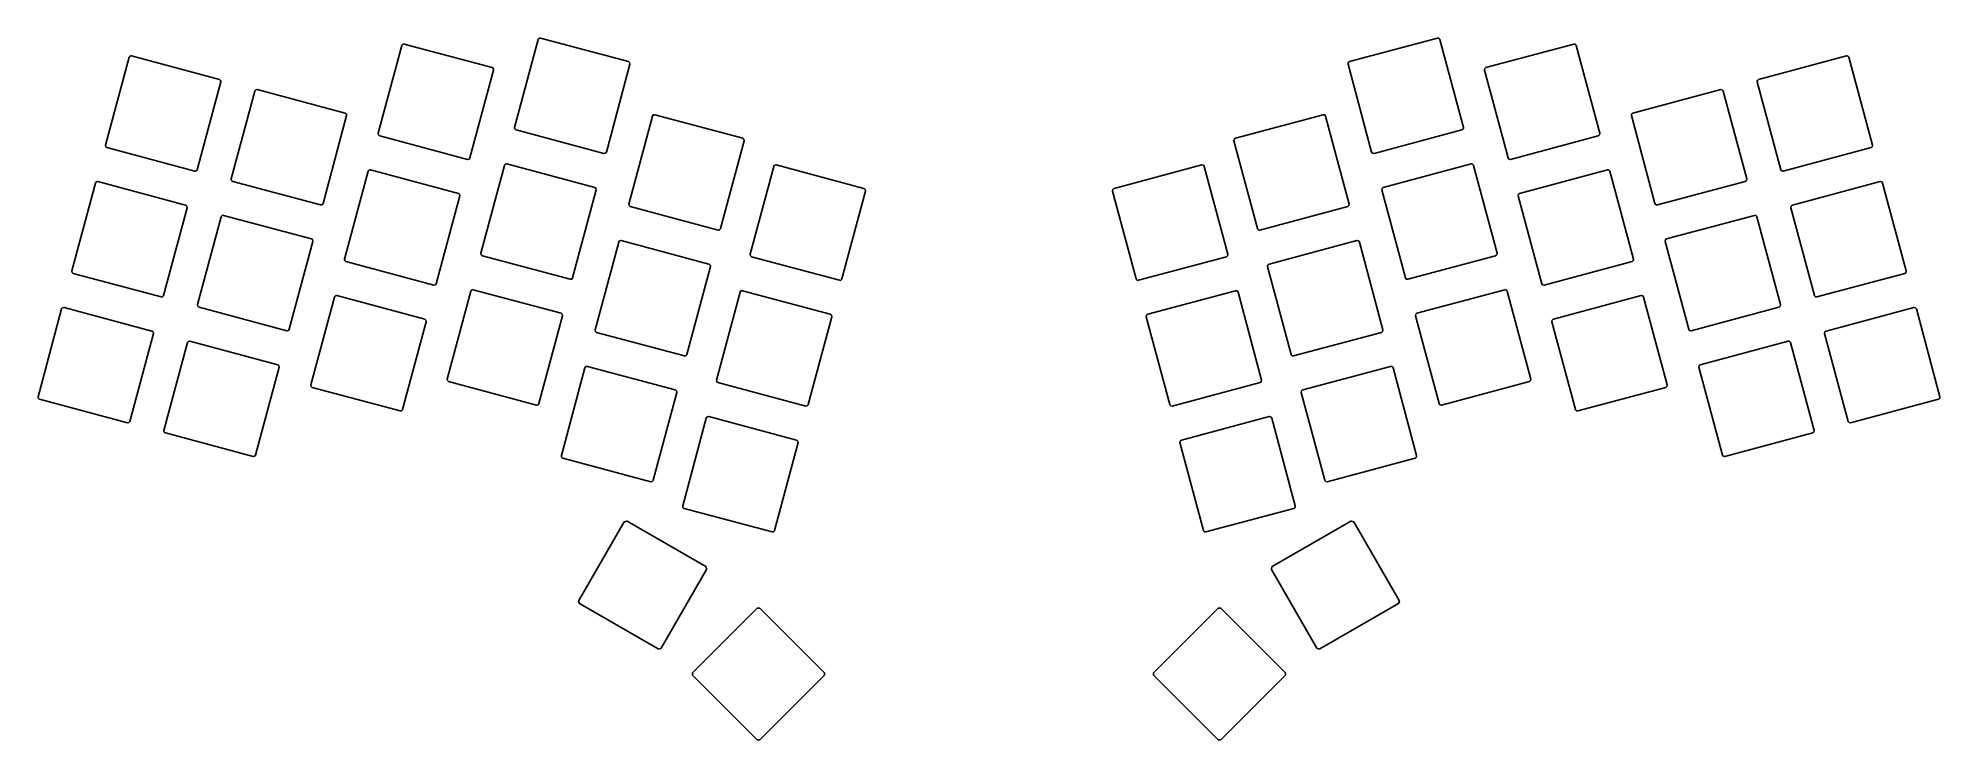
# Model space of a CAD drawing. Extents: x 42 to 321, y 69 to 171.
import ezdxf

# ---------------------------------------------------------------- set-up
doc = ezdxf.new("R2010")
doc.units = 0
doc.layers.get('0').update_dxf_attribs({"linetype": 'CONTINUOUS'})

msp = doc.modelspace()

# ---------------------------------------------------------------- linework, layer by layer
at = {"color": 0}
for p, q in [((92.2486, 157.539), (95.691, 170.386)), ((95.691, 170.386), (95.7019, 170.426)), ((95.7019, 170.426), (95.8314, 170.569)), ((95.8314, 170.569), (96.0191, 170.609)), ((96.0191, 170.609), (96.0589, 170.598)), ((96.0589, 170.598), (108.906, 167.156)), ((112.203, 158.404), (115.645, 171.25)), ((115.645, 171.25), (115.655, 171.292)), ((115.655, 171.292), (115.784, 171.433)), ((115.784, 171.433), (115.973, 171.473)), ((115.973, 171.473), (116.013, 171.462)), ((116.013, 171.462), (128.859, 168.02)), ((247.238, 171.462), (234.39, 168.02)), ((247.278, 171.473), (247.238, 171.462)), ((247.464, 171.433), (247.278, 171.473)), ((247.594, 171.292), (247.464, 171.433)), ((247.604, 171.25), (247.594, 171.292)), ((251.047, 158.404), (247.604, 171.25)), ((267.191, 170.598), (254.345, 167.156)), ((267.231, 170.609), (267.191, 170.598)), ((267.418, 170.569), (267.231, 170.609)), ((267.547, 170.426), (267.418, 170.569)), ((267.559, 170.386), (267.547, 170.426)), ((271.001, 157.539), (267.559, 170.386)), ((52.342, 155.808), (55.7844, 168.654)), ((55.7844, 168.654), (55.7939, 168.694)), ((55.7939, 168.694), (55.9234, 168.837)), ((55.9234, 168.837), (56.1111, 168.877)), ((56.1111, 168.877), (56.1523, 168.866)), ((56.1523, 168.866), (68.9984, 165.424)), ((108.906, 167.156), (108.946, 167.146)), ((108.946, 167.146), (109.088, 167.017)), ((109.088, 167.017), (109.128, 166.828)), ((129.071, 167.653), (125.629, 154.806)), ((128.859, 168.02), (128.899, 168.01)), ((128.899, 168.01), (129.041, 167.881)), ((129.041, 167.881), (129.081, 167.694)), ((129.081, 167.694), (129.071, 167.653)), ((234.207, 167.881), (234.167, 167.694)), ((234.167, 167.694), (234.178, 167.653)), ((234.178, 167.653), (237.621, 154.806)), ((234.351, 168.01), (234.207, 167.881)), ((234.39, 168.02), (234.351, 168.01)), ((254.161, 167.017), (254.121, 166.828)), ((254.304, 167.146), (254.161, 167.017)), ((254.345, 167.156), (254.304, 167.146)), ((307.099, 168.866), (294.251, 165.424)), ((307.139, 168.877), (307.099, 168.866)), ((307.324, 168.837), (307.139, 168.877)), ((307.454, 168.694), (307.324, 168.837)), ((307.465, 168.654), (307.454, 168.694)), ((310.908, 155.808), (307.465, 168.654)), ((69.2108, 165.056), (65.7684, 152.21)), ((68.9984, 165.424), (69.0383, 165.414)), ((69.0383, 165.414), (69.1804, 165.285)), ((69.1804, 165.285), (69.2203, 165.097)), ((69.2203, 165.097), (69.2108, 165.056)), ((109.119, 166.788), (105.676, 153.941)), ((109.128, 166.828), (109.119, 166.788)), ((254.121, 166.828), (254.132, 166.788)), ((254.132, 166.788), (257.575, 153.941)), ((294.068, 165.285), (294.028, 165.097)), ((294.028, 165.097), (294.039, 165.056)), ((294.039, 165.056), (297.481, 152.21)), ((294.211, 165.414), (294.068, 165.285)), ((294.251, 165.424), (294.211, 165.414)), ((70.7429, 150.879), (74.1853, 163.725)), ((74.1853, 163.725), (74.1948, 163.765)), ((74.1948, 163.765), (74.3246, 163.908)), ((74.3246, 163.908), (74.512, 163.948)), ((74.512, 163.948), (74.5518, 163.937)), ((74.5518, 163.937), (87.3993, 160.494)), ((288.697, 163.937), (275.851, 160.494)), ((288.738, 163.948), (288.697, 163.937)), ((288.925, 163.908), (288.738, 163.948)), ((289.054, 163.765), (288.925, 163.908)), ((289.065, 163.725), (289.054, 163.765)), ((292.508, 150.879), (289.065, 163.725)), ((87.6117, 160.128), (84.1692, 147.28)), ((87.3993, 160.494), (87.4391, 160.485)), ((87.4391, 160.485), (87.5813, 160.355)), ((87.5813, 160.355), (87.6212, 160.168)), ((87.6212, 160.168), (87.6117, 160.128)), ((128.921, 147.195), (132.363, 160.041)), ((132.363, 160.041), (132.374, 160.082)), ((132.374, 160.082), (132.504, 160.225)), ((132.504, 160.225), (132.691, 160.264)), ((132.691, 160.264), (132.731, 160.254)), ((132.731, 160.254), (145.579, 156.811)), ((230.518, 160.254), (217.672, 156.811)), ((230.558, 160.264), (230.518, 160.254)), ((230.746, 160.225), (230.558, 160.264)), ((230.875, 160.082), (230.746, 160.225)), ((230.886, 160.041), (230.875, 160.082)), ((234.328, 147.195), (230.886, 160.041)), ((275.668, 160.355), (275.628, 160.168)), ((275.628, 160.168), (275.639, 160.128)), ((275.639, 160.128), (279.082, 147.28)), ((275.81, 160.485), (275.668, 160.355)), ((275.851, 160.494), (275.81, 160.485)), ((92.2376, 157.499), (92.2486, 157.539)), ((92.2775, 157.313), (92.2376, 157.499)), ((92.4207, 157.183), (92.2775, 157.313)), ((92.4609, 157.172), (92.4207, 157.183)), ((105.308, 153.73), (92.4609, 157.172)), ((112.191, 158.364), (112.203, 158.404)), ((112.232, 158.177), (112.191, 158.364)), ((112.375, 158.047), (112.232, 158.177)), ((112.415, 158.036), (112.375, 158.047)), ((125.262, 154.594), (112.415, 158.036)), ((145.791, 156.445), (142.349, 143.597)), ((145.579, 156.811), (145.619, 156.802)), ((145.619, 156.802), (145.761, 156.672)), ((145.761, 156.672), (145.801, 156.484)), ((145.801, 156.484), (145.791, 156.445)), ((217.489, 156.672), (217.449, 156.484)), ((217.449, 156.484), (217.46, 156.445)), ((217.46, 156.445), (220.902, 143.597)), ((217.632, 156.802), (217.489, 156.672)), ((217.672, 156.811), (217.632, 156.802)), ((237.988, 154.594), (250.835, 158.036)), ((250.835, 158.036), (250.875, 158.047)), ((250.875, 158.047), (251.017, 158.177)), ((251.017, 158.177), (251.056, 158.364)), ((251.056, 158.364), (251.047, 158.404)), ((257.943, 153.73), (270.789, 157.172)), ((270.789, 157.172), (270.829, 157.183)), ((270.829, 157.183), (270.97, 157.313)), ((270.97, 157.313), (271.011, 157.499)), ((271.011, 157.499), (271.001, 157.539)), ((52.3311, 155.768), (52.342, 155.808)), ((52.3709, 155.581), (52.3311, 155.768)), ((52.5141, 155.451), (52.3709, 155.581)), ((52.5544, 155.44), (52.5141, 155.451)), ((65.4004, 151.997), (52.5544, 155.44)), ((105.348, 153.719), (105.308, 153.73)), ((105.536, 153.759), (105.348, 153.719)), ((105.665, 153.901), (105.536, 153.759)), ((105.676, 153.941), (105.665, 153.901)), ((125.302, 154.584), (125.262, 154.594)), ((125.488, 154.624), (125.302, 154.584)), ((125.618, 154.766), (125.488, 154.624)), ((125.629, 154.806), (125.618, 154.766)), ((237.621, 154.806), (237.63, 154.766)), ((237.63, 154.766), (237.76, 154.624)), ((237.76, 154.624), (237.949, 154.584)), ((237.949, 154.584), (237.988, 154.594)), ((257.575, 153.941), (257.584, 153.901)), ((257.584, 153.901), (257.714, 153.759)), ((257.714, 153.759), (257.901, 153.719)), ((257.901, 153.719), (257.943, 153.73)), ((297.849, 151.997), (310.695, 155.44)), ((310.695, 155.44), (310.735, 155.451)), ((310.735, 155.451), (310.877, 155.581)), ((310.877, 155.581), (310.919, 155.768)), ((310.919, 155.768), (310.908, 155.808)), ((50.8536, 150.254), (50.8635, 150.294)), ((50.8635, 150.294), (50.993, 150.438)), ((50.993, 150.438), (51.1803, 150.478)), ((51.1803, 150.478), (51.2202, 150.467)), ((51.2202, 150.467), (64.0676, 147.024)), ((65.4403, 151.988), (65.4004, 151.997)), ((65.6276, 152.028), (65.4403, 151.988)), ((65.7571, 152.17), (65.6276, 152.028)), ((65.7684, 152.21), (65.7571, 152.17)), ((70.7319, 150.839), (70.7429, 150.879)), ((70.7718, 150.651), (70.7319, 150.839)), ((70.914, 150.522), (70.7718, 150.651)), ((70.9553, 150.511), (70.914, 150.522)), ((83.8013, 147.068), (70.9553, 150.511)), ((87.3196, 139.138), (90.7602, 151.985)), ((90.7602, 151.985), (90.7715, 152.025)), ((90.7715, 152.025), (90.901, 152.169)), ((90.901, 152.169), (91.0883, 152.208)), ((91.0883, 152.208), (91.1281, 152.198)), ((91.1281, 152.198), (103.976, 148.755)), ((107.272, 140.003), (110.714, 152.849)), ((110.714, 152.849), (110.724, 152.891)), ((110.724, 152.891), (110.853, 153.033)), ((110.853, 153.033), (111.042, 153.072)), ((111.042, 153.072), (111.082, 153.061)), ((111.082, 153.061), (123.93, 149.619)), ((146.675, 139.85), (150.118, 152.696)), ((150.118, 152.696), (150.128, 152.736)), ((150.128, 152.736), (150.257, 152.879)), ((150.257, 152.879), (150.445, 152.92)), ((150.445, 152.92), (150.484, 152.908)), ((150.484, 152.908), (163.332, 149.466)), ((212.765, 152.908), (199.917, 149.466)), ((212.805, 152.92), (212.765, 152.908)), ((212.992, 152.879), (212.805, 152.92)), ((213.122, 152.736), (212.992, 152.879)), ((213.133, 152.696), (213.122, 152.736)), ((216.575, 139.85), (213.133, 152.696)), ((252.167, 153.061), (239.321, 149.619)), ((252.207, 153.072), (252.167, 153.061)), ((252.395, 153.033), (252.207, 153.072)), ((252.524, 152.891), (252.395, 153.033)), ((252.535, 152.849), (252.524, 152.891)), ((255.977, 140.003), (252.535, 152.849)), ((272.121, 152.198), (259.275, 148.755)), ((272.161, 152.208), (272.121, 152.198)), ((272.349, 152.169), (272.161, 152.208)), ((272.478, 152.025), (272.349, 152.169)), ((272.489, 151.985), (272.478, 152.025)), ((275.932, 139.138), (272.489, 151.985)), ((279.448, 147.068), (292.296, 150.511)), ((292.296, 150.511), (292.336, 150.522)), ((292.336, 150.522), (292.477, 150.651)), ((292.477, 150.651), (292.518, 150.839)), ((292.518, 150.839), (292.508, 150.879)), ((297.481, 152.21), (297.491, 152.17)), ((297.491, 152.17), (297.62, 152.028)), ((297.62, 152.028), (297.809, 151.988)), ((297.809, 151.988), (297.849, 151.997)), ((312.029, 150.467), (299.182, 147.024)), ((312.069, 150.478), (312.029, 150.467)), ((312.257, 150.438), (312.069, 150.478)), ((312.386, 150.294), (312.257, 150.438)), ((312.397, 150.254), (312.386, 150.294)), ((47.4116, 137.408), (50.8536, 150.254)), ((104.188, 148.387), (100.746, 135.541)), ((103.976, 148.755), (104.016, 148.746)), ((104.016, 148.746), (104.158, 148.616)), ((104.158, 148.616), (104.198, 148.427)), ((104.198, 148.427), (104.188, 148.387)), ((124.141, 149.253), (120.698, 136.405)), ((123.93, 149.619), (123.97, 149.61)), ((123.97, 149.61), (124.112, 149.48)), ((124.112, 149.48), (124.152, 149.292)), ((124.152, 149.292), (124.141, 149.253)), ((163.544, 149.098), (160.102, 136.252)), ((163.332, 149.466), (163.372, 149.456)), ((163.372, 149.456), (163.514, 149.327)), ((163.514, 149.327), (163.554, 149.14)), ((163.554, 149.14), (163.544, 149.098)), ((199.734, 149.327), (199.694, 149.14)), ((199.694, 149.14), (199.705, 149.098)), ((199.705, 149.098), (203.148, 136.252)), ((199.878, 149.456), (199.734, 149.327)), ((199.917, 149.466), (199.878, 149.456)), ((239.138, 149.48), (239.098, 149.292)), ((239.098, 149.292), (239.109, 149.253)), ((239.109, 149.253), (242.551, 136.405)), ((239.281, 149.61), (239.138, 149.48)), ((239.321, 149.619), (239.281, 149.61)), ((259.092, 148.616), (259.052, 148.427)), ((259.052, 148.427), (259.063, 148.387)), ((259.063, 148.387), (262.505, 135.541)), ((259.235, 148.746), (259.092, 148.616)), ((259.275, 148.755), (259.235, 148.746)), ((315.839, 137.408), (312.397, 150.254)), ((64.28, 146.658), (60.8376, 133.81)), ((64.0676, 147.024), (64.1078, 147.014)), ((64.1078, 147.014), (64.2497, 146.885)), ((64.2497, 146.885), (64.2895, 146.698)), ((64.2895, 146.698), (64.28, 146.658)), ((65.8125, 132.478), (69.2549, 145.324)), ((69.2549, 145.324), (69.2644, 145.364)), ((69.2644, 145.364), (69.3939, 145.507)), ((69.3939, 145.507), (69.5812, 145.547)), ((69.5812, 145.547), (69.6214, 145.536)), ((69.6214, 145.536), (82.4689, 142.094)), ((83.8412, 147.059), (83.8013, 147.068)), ((84.0285, 147.099), (83.8412, 147.059)), ((84.1583, 147.241), (84.0285, 147.099)), ((84.1692, 147.28), (84.1583, 147.241)), ((128.91, 147.155), (128.921, 147.195)), ((128.95, 146.968), (128.91, 147.155)), ((129.093, 146.838), (128.95, 146.968)), ((129.133, 146.827), (129.093, 146.838)), ((141.981, 143.385), (129.133, 146.827)), ((221.269, 143.385), (234.116, 146.827)), ((234.116, 146.827), (234.156, 146.838)), ((234.156, 146.838), (234.298, 146.968)), ((234.298, 146.968), (234.338, 147.155)), ((234.338, 147.155), (234.328, 147.195)), ((279.082, 147.28), (279.091, 147.241)), ((279.091, 147.241), (279.221, 147.099)), ((279.221, 147.099), (279.408, 147.059)), ((279.408, 147.059), (279.448, 147.068)), ((293.628, 145.536), (280.782, 142.094)), ((293.668, 145.547), (293.628, 145.536)), ((293.856, 145.507), (293.668, 145.547)), ((293.985, 145.364), (293.856, 145.507)), ((293.996, 145.324), (293.985, 145.364)), ((297.439, 132.478), (293.996, 145.324)), ((299, 146.885), (298.96, 146.698)), ((298.96, 146.698), (298.971, 146.658)), ((298.971, 146.658), (302.413, 133.81)), ((299.142, 147.014), (299, 146.885)), ((299.182, 147.024), (299.142, 147.014)), ((82.4689, 142.094), (82.5087, 142.084)), ((82.5087, 142.084), (82.6505, 141.955)), ((82.6505, 141.955), (82.6904, 141.767)), ((142.021, 143.375), (141.981, 143.385)), ((142.208, 143.415), (142.021, 143.375)), ((142.338, 143.557), (142.208, 143.415)), ((142.349, 143.597), (142.338, 143.557)), ((220.902, 143.597), (220.912, 143.557)), ((220.912, 143.557), (221.041, 143.415)), ((221.041, 143.415), (221.229, 143.375)), ((221.229, 143.375), (221.269, 143.385)), ((280.599, 141.955), (280.559, 141.767)), ((280.741, 142.084), (280.599, 141.955)), ((280.782, 142.094), (280.741, 142.084)), ((82.6809, 141.727), (79.2385, 128.88)), ((82.6904, 141.767), (82.6809, 141.727)), ((107.261, 139.963), (107.272, 140.003)), ((107.301, 139.776), (107.261, 139.963)), ((107.444, 139.646), (107.301, 139.776)), ((107.484, 139.635), (107.444, 139.646)), ((120.332, 136.193), (107.484, 139.635)), ((123.992, 128.794), (127.433, 141.64)), ((127.433, 141.64), (127.444, 141.682)), ((127.444, 141.682), (127.573, 141.824)), ((127.573, 141.824), (127.761, 141.864)), ((127.761, 141.864), (127.801, 141.853)), ((127.801, 141.853), (140.648, 138.41)), ((146.665, 139.81), (146.675, 139.85)), ((146.704, 139.623), (146.665, 139.81)), ((146.848, 139.493), (146.704, 139.623)), ((146.888, 139.482), (146.848, 139.493)), ((159.734, 136.04), (146.888, 139.482)), ((203.516, 136.04), (216.363, 139.482)), ((216.363, 139.482), (216.403, 139.493)), ((216.403, 139.493), (216.545, 139.623)), ((216.545, 139.623), (216.585, 139.81)), ((216.585, 139.81), (216.575, 139.85)), ((235.449, 141.853), (222.603, 138.41)), ((235.489, 141.864), (235.449, 141.853)), ((235.676, 141.824), (235.489, 141.864)), ((235.806, 141.682), (235.676, 141.824)), ((235.817, 141.64), (235.806, 141.682)), ((239.259, 128.794), (235.817, 141.64)), ((242.919, 136.193), (255.765, 139.635)), ((255.765, 139.635), (255.805, 139.646)), ((255.805, 139.646), (255.947, 139.776)), ((255.947, 139.776), (255.987, 139.963)), ((255.987, 139.963), (255.977, 140.003)), ((280.559, 141.767), (280.57, 141.727)), ((280.57, 141.727), (284.012, 128.88)), ((47.4003, 137.368), (47.4116, 137.408)), ((47.4405, 137.181), (47.4003, 137.368)), ((47.5837, 137.051), (47.4405, 137.181)), ((47.6236, 137.04), (47.5837, 137.051)), ((60.4696, 133.598), (47.6236, 137.04)), ((87.3083, 139.098), (87.3196, 139.138)), ((87.3485, 138.912), (87.3083, 139.098)), ((87.4903, 138.782), (87.3485, 138.912)), ((87.5302, 138.771), (87.4903, 138.782)), ((100.378, 135.329), (87.5302, 138.771)), ((120.698, 136.405), (120.687, 136.365)), ((140.86, 138.044), (137.418, 125.196)), ((140.648, 138.41), (140.688, 138.4)), ((140.688, 138.4), (140.83, 138.271)), ((140.83, 138.271), (140.87, 138.084)), ((140.87, 138.084), (140.86, 138.044)), ((222.419, 138.271), (222.379, 138.084)), ((222.379, 138.084), (222.39, 138.044)), ((222.39, 138.044), (225.833, 125.196)), ((222.563, 138.4), (222.419, 138.271)), ((222.603, 138.41), (222.563, 138.4)), ((242.551, 136.405), (242.561, 136.365)), ((262.872, 135.329), (275.719, 138.771)), ((275.719, 138.771), (275.759, 138.782)), ((275.759, 138.782), (275.901, 138.912)), ((275.901, 138.912), (275.941, 139.098)), ((275.941, 139.098), (275.932, 139.138)), ((302.78, 133.598), (315.627, 137.04)), ((315.627, 137.04), (315.667, 137.051)), ((315.667, 137.051), (315.809, 137.181)), ((315.809, 137.181), (315.849, 137.368)), ((315.849, 137.368), (315.839, 137.408)), ((60.5095, 133.588), (60.4696, 133.598)), ((60.6972, 133.628), (60.5095, 133.588)), ((60.8266, 133.77), (60.6972, 133.628)), ((60.8376, 133.81), (60.8266, 133.77)), ((85.8312, 133.584), (85.8407, 133.624)), ((85.8407, 133.624), (85.9702, 133.768)), ((85.9702, 133.768), (86.1579, 133.808)), ((86.1579, 133.808), (86.1977, 133.797)), ((86.1977, 133.797), (99.0452, 130.354)), ((100.417, 135.318), (100.378, 135.329)), ((100.605, 135.359), (100.417, 135.318)), ((100.735, 135.501), (100.605, 135.359)), ((100.746, 135.541), (100.735, 135.501)), ((102.342, 121.602), (105.784, 134.45)), ((105.784, 134.45), (105.795, 134.489)), ((105.795, 134.489), (105.924, 134.632)), ((105.924, 134.632), (106.112, 134.672)), ((106.112, 134.672), (106.152, 134.661)), ((106.152, 134.661), (118.999, 131.218)), ((120.372, 136.183), (120.332, 136.193)), ((120.558, 136.223), (120.372, 136.183)), ((120.687, 136.365), (120.558, 136.223)), ((141.745, 121.449), (145.187, 134.295)), ((145.187, 134.295), (145.197, 134.335)), ((145.197, 134.335), (145.326, 134.479)), ((145.326, 134.479), (145.514, 134.519)), ((145.514, 134.519), (145.555, 134.507)), ((145.555, 134.507), (158.401, 131.065)), ((159.774, 136.03), (159.734, 136.04)), ((159.961, 136.07), (159.774, 136.03)), ((160.091, 136.212), (159.961, 136.07)), ((160.102, 136.252), (160.091, 136.212)), ((203.148, 136.252), (203.159, 136.212)), ((203.159, 136.212), (203.288, 136.07)), ((203.288, 136.07), (203.476, 136.03)), ((203.476, 136.03), (203.516, 136.04)), ((217.696, 134.507), (204.848, 131.065)), ((217.736, 134.519), (217.696, 134.507)), ((217.923, 134.479), (217.736, 134.519)), ((218.053, 134.335), (217.923, 134.479)), ((218.064, 134.295), (218.053, 134.335)), ((221.505, 121.449), (218.064, 134.295)), ((242.561, 136.365), (242.69, 136.223)), ((242.69, 136.223), (242.878, 136.183)), ((242.878, 136.183), (242.919, 136.193)), ((257.098, 134.661), (244.252, 131.218)), ((257.138, 134.672), (257.098, 134.661)), ((257.325, 134.632), (257.138, 134.672)), ((257.455, 134.489), (257.325, 134.632)), ((257.466, 134.45), (257.455, 134.489)), ((260.908, 121.602), (257.466, 134.45)), ((262.505, 135.541), (262.515, 135.501)), ((262.515, 135.501), (262.644, 135.359)), ((262.644, 135.359), (262.832, 135.318)), ((262.832, 135.318), (262.872, 135.329)), ((277.052, 133.797), (264.206, 130.354)), ((277.092, 133.808), (277.052, 133.797)), ((277.279, 133.768), (277.092, 133.808)), ((277.409, 133.624), (277.279, 133.768)), ((277.42, 133.584), (277.409, 133.624)), ((302.413, 133.81), (302.423, 133.77)), ((302.423, 133.77), (302.552, 133.628)), ((302.552, 133.628), (302.74, 133.588)), ((302.74, 133.588), (302.78, 133.598)), ((42.4766, 119.005), (45.919, 131.852)), ((45.919, 131.852), (45.9285, 131.892)), ((45.9285, 131.892), (46.0583, 132.035)), ((46.0583, 132.035), (46.247, 132.075)), ((46.247, 132.075), (46.2869, 132.064)), ((46.2869, 132.064), (59.133, 128.622)), ((65.8012, 132.438), (65.8125, 132.478)), ((65.8414, 132.25), (65.8012, 132.438)), ((65.9846, 132.121), (65.8414, 132.25)), ((66.0245, 132.11), (65.9846, 132.121)), ((78.8705, 128.668), (66.0245, 132.11)), ((82.3888, 120.737), (85.8312, 133.584)), ((119.211, 130.852), (115.769, 118.004)), ((118.999, 131.218), (119.039, 131.209)), ((119.039, 131.209), (119.181, 131.079)), ((119.181, 131.079), (119.221, 130.891)), ((119.221, 130.891), (119.211, 130.852)), ((158.401, 131.065), (158.441, 131.056)), ((158.441, 131.056), (158.583, 130.926)), ((158.583, 130.926), (158.623, 130.739)), ((204.665, 130.926), (204.625, 130.739)), ((204.808, 131.056), (204.665, 130.926)), ((204.848, 131.065), (204.808, 131.056)), ((244.069, 131.079), (244.028, 130.891)), ((244.028, 130.891), (244.04, 130.852)), ((244.04, 130.852), (247.482, 118.004)), ((244.212, 131.209), (244.069, 131.079)), ((244.252, 131.218), (244.212, 131.209)), ((280.862, 120.737), (277.42, 133.584)), ((284.379, 128.668), (297.226, 132.11)), ((297.226, 132.11), (297.266, 132.121)), ((297.266, 132.121), (297.408, 132.25)), ((297.408, 132.25), (297.448, 132.438)), ((297.448, 132.438), (297.439, 132.478)), ((316.964, 132.064), (304.117, 128.622)), ((317.004, 132.075), (316.964, 132.064)), ((317.19, 132.035), (317.004, 132.075)), ((317.319, 131.892), (317.19, 132.035)), ((317.331, 131.852), (317.319, 131.892)), ((320.773, 119.005), (317.331, 131.852)), ((59.3453, 128.254), (55.9029, 115.408)), ((59.133, 128.622), (59.1728, 128.612)), ((59.1728, 128.612), (59.315, 128.483)), ((59.315, 128.483), (59.3563, 128.294)), ((59.3563, 128.294), (59.3453, 128.254)), ((78.9107, 128.658), (78.8705, 128.668)), ((79.0981, 128.698), (78.9107, 128.658)), ((79.2275, 128.84), (79.0981, 128.698)), ((79.2385, 128.88), (79.2275, 128.84)), ((99.2572, 129.986), (95.8151, 117.14)), ((99.0452, 130.354), (99.085, 130.344)), ((99.085, 130.344), (99.2269, 130.215)), ((99.2269, 130.215), (99.2671, 130.026)), ((99.2671, 130.026), (99.2572, 129.986)), ((123.981, 128.754), (123.992, 128.794)), ((124.021, 128.567), (123.981, 128.754)), ((124.163, 128.437), (124.021, 128.567)), ((124.202, 128.426), (124.163, 128.437)), ((137.05, 124.984), (124.202, 128.426)), ((158.613, 130.699), (155.171, 117.851)), ((158.623, 130.739), (158.613, 130.699)), ((204.625, 130.739), (204.636, 130.699)), ((204.636, 130.699), (208.078, 117.851)), ((226.199, 124.984), (239.047, 128.426)), ((239.047, 128.426), (239.087, 128.437)), ((239.087, 128.437), (239.229, 128.567)), ((239.229, 128.567), (239.269, 128.754)), ((239.269, 128.754), (239.259, 128.794)), ((264.022, 130.215), (263.983, 130.026)), ((263.983, 130.026), (263.993, 129.986)), ((263.993, 129.986), (267.436, 117.14)), ((264.166, 130.344), (264.022, 130.215)), ((264.206, 130.354), (264.166, 130.344)), ((284.012, 128.88), (284.022, 128.84)), ((284.022, 128.84), (284.152, 128.698)), ((284.152, 128.698), (284.339, 128.658)), ((284.339, 128.658), (284.379, 128.668)), ((303.933, 128.483), (303.893, 128.294)), ((303.893, 128.294), (303.904, 128.254)), ((303.904, 128.254), (307.347, 115.408)), ((304.076, 128.612), (303.933, 128.483)), ((304.117, 128.622), (304.076, 128.612)), ((60.8817, 114.077), (64.3241, 126.923)), ((64.3241, 126.923), (64.3336, 126.964)), ((64.3336, 126.964), (64.4631, 127.106)), ((64.4631, 127.106), (64.6508, 127.146)), ((64.6508, 127.146), (64.6906, 127.135)), ((64.6906, 127.135), (77.5381, 123.693)), ((298.559, 127.135), (285.712, 123.693)), ((298.599, 127.146), (298.559, 127.135)), ((298.786, 127.106), (298.599, 127.146)), ((298.916, 126.964), (298.786, 127.106)), ((298.927, 126.923), (298.916, 126.964)), ((302.369, 114.077), (298.927, 126.923)), ((77.7505, 123.326), (74.3081, 110.479)), ((77.5381, 123.693), (77.578, 123.683)), ((77.578, 123.683), (77.7201, 123.553)), ((77.7201, 123.553), (77.76, 123.366)), ((77.76, 123.366), (77.7505, 123.326)), ((119.061, 110.393), (122.503, 123.239)), ((122.503, 123.239), (122.513, 123.281)), ((122.513, 123.281), (122.642, 123.422)), ((122.642, 123.422), (122.83, 123.463)), ((122.83, 123.463), (122.87, 123.451)), ((122.87, 123.451), (135.717, 120.009)), ((137.09, 124.974), (137.05, 124.984)), ((137.277, 125.014), (137.09, 124.974)), ((137.407, 125.156), (137.277, 125.014)), ((137.418, 125.196), (137.407, 125.156)), ((225.833, 125.196), (225.843, 125.156)), ((225.843, 125.156), (225.972, 125.014)), ((225.972, 125.014), (226.159, 124.974)), ((226.159, 124.974), (226.199, 124.984)), ((240.38, 123.451), (227.534, 120.009)), ((240.419, 123.463), (240.38, 123.451)), ((240.607, 123.422), (240.419, 123.463)), ((240.736, 123.281), (240.607, 123.422)), ((240.748, 123.239), (240.736, 123.281)), ((244.19, 110.393), (240.748, 123.239)), ((285.53, 123.553), (285.49, 123.366)), ((285.49, 123.366), (285.501, 123.326)), ((285.501, 123.326), (288.942, 110.479)), ((285.671, 123.683), (285.53, 123.553)), ((285.712, 123.693), (285.671, 123.683)), ((82.3778, 120.697), (82.3888, 120.737)), ((82.4177, 120.511), (82.3778, 120.697)), ((82.5595, 120.381), (82.4177, 120.511)), ((82.6012, 120.37), (82.5595, 120.381)), ((95.4472, 116.928), (82.6012, 120.37)), ((102.33, 121.562), (102.342, 121.602)), ((102.37, 121.375), (102.33, 121.562)), ((102.514, 121.245), (102.37, 121.375)), ((102.554, 121.234), (102.514, 121.245)), ((115.401, 117.792), (102.554, 121.234)), ((135.717, 120.009), (135.757, 119.999)), ((135.757, 119.999), (135.9, 119.87)), ((135.9, 119.87), (135.939, 119.683)), ((135.939, 119.683), (135.93, 119.643)), ((141.734, 121.409), (141.745, 121.449)), ((141.774, 121.222), (141.734, 121.409)), ((141.917, 121.092), (141.774, 121.222)), ((141.957, 121.081), (141.917, 121.092)), ((154.803, 117.639), (141.957, 121.081)), ((208.446, 117.639), (221.294, 121.081)), ((221.294, 121.081), (221.333, 121.092)), ((221.333, 121.092), (221.476, 121.222)), ((221.476, 121.222), (221.516, 121.409)), ((221.516, 121.409), (221.505, 121.449)), ((227.35, 119.87), (227.31, 119.683)), ((227.31, 119.683), (227.321, 119.643)), ((227.493, 119.999), (227.35, 119.87)), ((227.534, 120.009), (227.493, 119.999)), ((247.849, 117.792), (260.696, 121.234)), ((260.696, 121.234), (260.736, 121.245)), ((260.736, 121.245), (260.878, 121.375)), ((260.878, 121.375), (260.918, 121.562)), ((260.918, 121.562), (260.908, 121.602)), ((267.802, 116.928), (280.65, 120.37)), ((280.65, 120.37), (280.69, 120.381)), ((280.69, 120.381), (280.832, 120.511)), ((280.832, 120.511), (280.872, 120.697)), ((280.872, 120.697), (280.862, 120.737)), ((42.4656, 118.965), (42.4766, 119.005)), ((42.5055, 118.779), (42.4656, 118.965)), ((42.6491, 118.649), (42.5055, 118.779)), ((42.6889, 118.638), (42.6491, 118.649)), ((55.5364, 115.196), (42.6889, 118.638)), ((95.4871, 116.918), (95.4472, 116.928)), ((95.6744, 116.958), (95.4871, 116.918)), ((95.8039, 117.1), (95.6744, 116.958)), ((95.8151, 117.14), (95.8039, 117.1)), ((115.441, 117.782), (115.401, 117.792)), ((115.629, 117.822), (115.441, 117.782)), ((115.758, 117.964), (115.629, 117.822)), ((115.769, 118.004), (115.758, 117.964)), ((135.93, 119.643), (132.487, 106.795)), ((154.843, 117.63), (154.803, 117.639)), ((155.031, 117.669), (154.843, 117.63)), ((155.16, 117.811), (155.031, 117.669)), ((155.171, 117.851), (155.16, 117.811)), ((208.078, 117.851), (208.088, 117.811)), ((208.088, 117.811), (208.218, 117.669)), ((208.218, 117.669), (208.406, 117.63)), ((208.406, 117.63), (208.446, 117.639)), ((227.321, 119.643), (230.764, 106.795)), ((247.482, 118.004), (247.492, 117.964)), ((247.492, 117.964), (247.621, 117.822)), ((247.621, 117.822), (247.808, 117.782)), ((247.808, 117.782), (247.849, 117.792)), ((267.436, 117.14), (267.445, 117.1)), ((267.445, 117.1), (267.575, 116.958)), ((267.575, 116.958), (267.763, 116.918)), ((267.763, 116.918), (267.802, 116.928)), ((307.715, 115.196), (320.561, 118.638)), ((320.561, 118.638), (320.601, 118.649)), ((320.601, 118.649), (320.742, 118.779)), ((320.742, 118.779), (320.783, 118.965)), ((320.783, 118.965), (320.773, 119.005)), ((55.5763, 115.186), (55.5364, 115.196)), ((55.7622, 115.226), (55.5763, 115.186)), ((55.892, 115.368), (55.7622, 115.226)), ((55.9029, 115.408), (55.892, 115.368)), ((136.814, 103.048), (140.257, 115.895)), ((140.257, 115.895), (140.266, 115.934)), ((140.266, 115.934), (140.396, 116.078)), ((140.396, 116.078), (140.583, 116.118)), ((140.583, 116.118), (140.625, 116.107)), ((140.625, 116.107), (153.471, 112.664)), ((222.626, 116.107), (209.779, 112.664)), ((222.666, 116.118), (222.626, 116.107)), ((222.852, 116.078), (222.666, 116.118)), ((222.982, 115.934), (222.852, 116.078)), ((222.993, 115.895), (222.982, 115.934)), ((226.435, 103.048), (222.993, 115.895)), ((307.347, 115.408), (307.356, 115.368)), ((307.356, 115.368), (307.486, 115.226)), ((307.486, 115.226), (307.673, 115.186)), ((307.673, 115.186), (307.715, 115.196)), ((60.8707, 114.037), (60.8817, 114.077)), ((60.9106, 113.85), (60.8707, 114.037)), ((61.0538, 113.72), (60.9106, 113.85)), ((61.0941, 113.709), (61.0538, 113.72)), ((73.9401, 110.266), (61.0941, 113.709)), ((153.683, 112.298), (150.241, 99.4502)), ((153.471, 112.664), (153.511, 112.655)), ((153.511, 112.655), (153.653, 112.525)), ((153.653, 112.525), (153.693, 112.338)), ((153.693, 112.338), (153.683, 112.298)), ((209.596, 112.525), (209.556, 112.338)), ((209.556, 112.338), (209.567, 112.298)), ((209.567, 112.298), (213.009, 99.4502)), ((209.739, 112.655), (209.596, 112.525)), ((209.779, 112.664), (209.739, 112.655)), ((289.31, 110.266), (302.157, 113.709)), ((302.157, 113.709), (302.197, 113.72)), ((302.197, 113.72), (302.339, 113.85)), ((302.339, 113.85), (302.379, 114.037)), ((302.379, 114.037), (302.369, 114.077)), ((73.98, 110.257), (73.9401, 110.266)), ((74.1673, 110.297), (73.98, 110.257)), ((74.2968, 110.439), (74.1673, 110.297)), ((74.3081, 110.479), (74.2968, 110.439)), ((119.05, 110.353), (119.061, 110.393)), ((119.09, 110.166), (119.05, 110.353)), ((119.232, 110.036), (119.09, 110.166)), ((119.273, 110.025), (119.232, 110.036)), ((132.12, 106.583), (119.273, 110.025)), ((231.13, 106.583), (243.978, 110.025)), ((243.978, 110.025), (244.017, 110.036)), ((244.017, 110.036), (244.159, 110.166)), ((244.159, 110.166), (244.199, 110.353)), ((244.199, 110.353), (244.19, 110.393)), ((288.942, 110.479), (288.953, 110.439)), ((288.953, 110.439), (289.082, 110.297)), ((289.082, 110.297), (289.27, 110.257)), ((289.27, 110.257), (289.31, 110.266)), ((132.159, 106.573), (132.12, 106.583)), ((132.347, 106.613), (132.159, 106.573)), ((132.476, 106.755), (132.347, 106.613)), ((132.487, 106.795), (132.476, 106.755)), ((230.764, 106.795), (230.773, 106.755)), ((230.773, 106.755), (230.903, 106.613)), ((230.903, 106.613), (231.09, 106.573)), ((231.09, 106.573), (231.13, 106.583)), ((136.803, 103.008), (136.814, 103.048)), ((136.843, 102.821), (136.803, 103.008)), ((226.405, 102.821), (226.446, 103.008)), ((226.446, 103.008), (226.435, 103.048)), ((121.598, 89.1798), (128.248, 100.697)), ((128.248, 100.697), (128.269, 100.733)), ((128.269, 100.733), (128.622, 100.828)), ((128.622, 100.828), (128.659, 100.808)), ((128.659, 100.808), (140.177, 94.1571)), ((136.987, 102.691), (136.843, 102.821)), ((137.027, 102.681), (136.987, 102.691)), ((149.874, 99.2382), (137.027, 102.681)), ((213.377, 99.2382), (226.223, 102.681)), ((234.592, 100.808), (223.074, 94.1571)), ((226.223, 102.681), (226.263, 102.691)), ((226.263, 102.691), (226.405, 102.821)), ((234.628, 100.828), (234.592, 100.808)), ((234.98, 100.733), (234.628, 100.828)), ((235.001, 100.697), (234.98, 100.733)), ((241.651, 89.1798), (235.001, 100.697)), ((149.914, 99.2283), (149.874, 99.2382)), ((150.1, 99.2685), (149.914, 99.2283)), ((150.23, 99.4103), (150.1, 99.2685)), ((150.241, 99.4502), (150.23, 99.4103)), ((213.009, 99.4502), (213.019, 99.4103)), ((213.019, 99.4103), (213.148, 99.2685)), ((213.148, 99.2685), (213.337, 99.2283)), ((213.337, 99.2283), (213.377, 99.2382)), ((140.287, 93.7479), (133.637, 82.229)), ((140.177, 94.1571), (140.213, 94.1366)), ((140.213, 94.1366), (140.308, 93.7839)), ((140.308, 93.7839), (140.287, 93.7479)), ((223.037, 94.1366), (222.943, 93.7839)), ((222.943, 93.7839), (222.964, 93.7479)), ((222.964, 93.7479), (229.614, 82.229)), ((223.074, 94.1571), (223.037, 94.1366)), ((121.577, 89.1438), (121.598, 89.1798)), ((121.672, 88.7899), (121.577, 89.1438)), ((241.577, 88.7899), (241.672, 89.1438)), ((241.672, 89.1438), (241.651, 89.1798)), ((121.708, 88.7691), (121.672, 88.7899)), ((133.227, 82.1186), (121.708, 88.7691)), ((138.282, 78.6638), (147.686, 88.0692)), ((147.686, 88.0692), (147.715, 88.0992)), ((147.715, 88.0992), (148.08, 88.0992)), ((148.08, 88.0992), (148.11, 88.0692)), ((148.11, 88.0692), (157.515, 78.6638)), ((215.139, 88.0692), (205.734, 78.6638)), ((215.168, 88.0992), (215.139, 88.0692)), ((215.533, 88.0992), (215.168, 88.0992)), ((215.564, 88.0692), (215.533, 88.0992)), ((224.967, 78.6638), (215.564, 88.0692)), ((230.023, 82.1186), (241.541, 88.7691)), ((241.541, 88.7691), (241.577, 88.7899)), ((133.263, 82.0981), (133.227, 82.1186)), ((133.616, 82.193), (133.263, 82.0981)), ((133.637, 82.229), (133.616, 82.193)), ((229.614, 82.229), (229.635, 82.193)), ((229.635, 82.193), (229.988, 82.0981)), ((229.988, 82.0981), (230.023, 82.1186)), ((138.252, 78.6349), (138.282, 78.6638)), ((138.252, 78.2697), (138.252, 78.6349)), ((138.282, 78.2394), (138.252, 78.2697)), ((147.686, 68.8358), (138.282, 78.2394)), ((157.515, 78.2394), (148.11, 68.8358)), ((157.515, 78.6638), (157.544, 78.6349)), ((157.544, 78.2697), (157.515, 78.2394)), ((157.544, 78.6349), (157.544, 78.2697)), ((205.734, 78.6638), (205.704, 78.6349)), ((205.704, 78.6349), (205.704, 78.2697)), ((205.704, 78.2697), (205.734, 78.2394)), ((205.734, 78.2394), (215.139, 68.8358)), ((215.564, 68.8358), (224.967, 78.2394)), ((224.996, 78.6349), (224.967, 78.6638)), ((224.967, 78.2394), (224.996, 78.2697)), ((224.996, 78.2697), (224.996, 78.6349)), ((147.715, 68.8068), (147.686, 68.8358)), ((148.08, 68.8068), (147.715, 68.8068)), ((148.11, 68.8358), (148.08, 68.8068)), ((215.139, 68.8358), (215.168, 68.8068)), ((215.168, 68.8068), (215.533, 68.8068)), ((215.533, 68.8068), (215.564, 68.8358))]:
    msp.add_line(p, q, dxfattribs=at)

doc.saveas('drawing.dxf')
